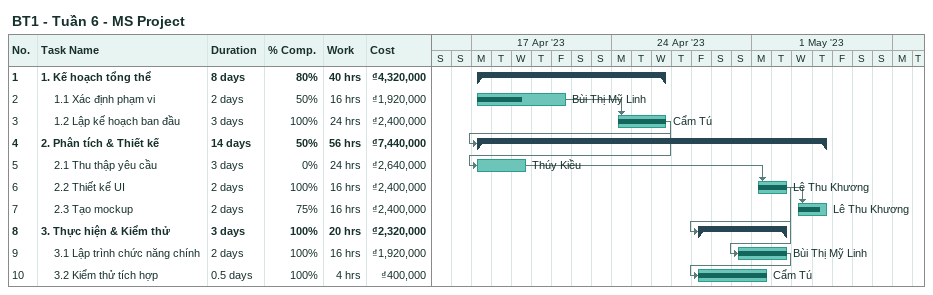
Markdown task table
BT1 - Tuần 6 - MS Project

| ID | Level | Task | Duration | Start | Finish | Predecessors | Resources | % complete | Work (h) | Cost (₫) |
|---|---|---|---|---|---|---|---|---|---|---|
| 1 | 1 | **1. Kế hoạch tổng thể** | 8d | 2023-04-17 | 2023-04-26 |  |  | 80 | 40 | 4320000 |
| 2 | 2 | 1.1 Xác định phạm vi | 2d | 2023-04-17 | 2023-04-21 |  | Bùi Thị Mỹ Linh | 50 | 16 | 1920000 |
| 3 | 2 | 1.2 Lập kế hoạch ban đầu | 3d | 2023-04-24 | 2023-04-26 | 2 | Cẩm Tú | 100 | 24 | 2400000 |
| 4 | 1 | **2. Phân tích & Thiết kế** | 14d | 2023-04-17 | 2023-05-04 | 3 |  | 50 | 56 | 7440000 |
| 5 | 2 | 2.1 Thu thập yêu cầu | 3d | 2023-04-17 | 2023-04-19 | 3 | Thúy Kiều | 0 | 24 | 2640000 |
| 6 | 2 | 2.2 Thiết kế UI | 2d | 2023-05-01 | 2023-05-02 | 5 | Lê Thu Khương | 100 | 16 | 2400000 |
| 7 | 2 | 2.3 Tạo mockup | 2d | 2023-05-03 | 2023-05-04 | 6 | Lê Thu Khương | 75 | 16 | 2400000 |
| 8 | 1 | **3. Thực hiện & Kiểm thử** | 3d | 2023-04-28 | 2023-05-02 | 6 |  | 100 | 20 | 2320000 |
| 9 | 2 | 3.1 Lập trình chức năng chính | 2d | 2023-04-30 | 2023-05-02 | 6 | Bùi Thị Mỹ Linh | 100 | 16 | 1920000 |
| 10 | 2 | 3.2 Kiểm thử tích hợp | 0.5d | 2023-04-28 | 2023-05-01 | 9 | Cẩm Tú | 100 | 4 | 400000 |
